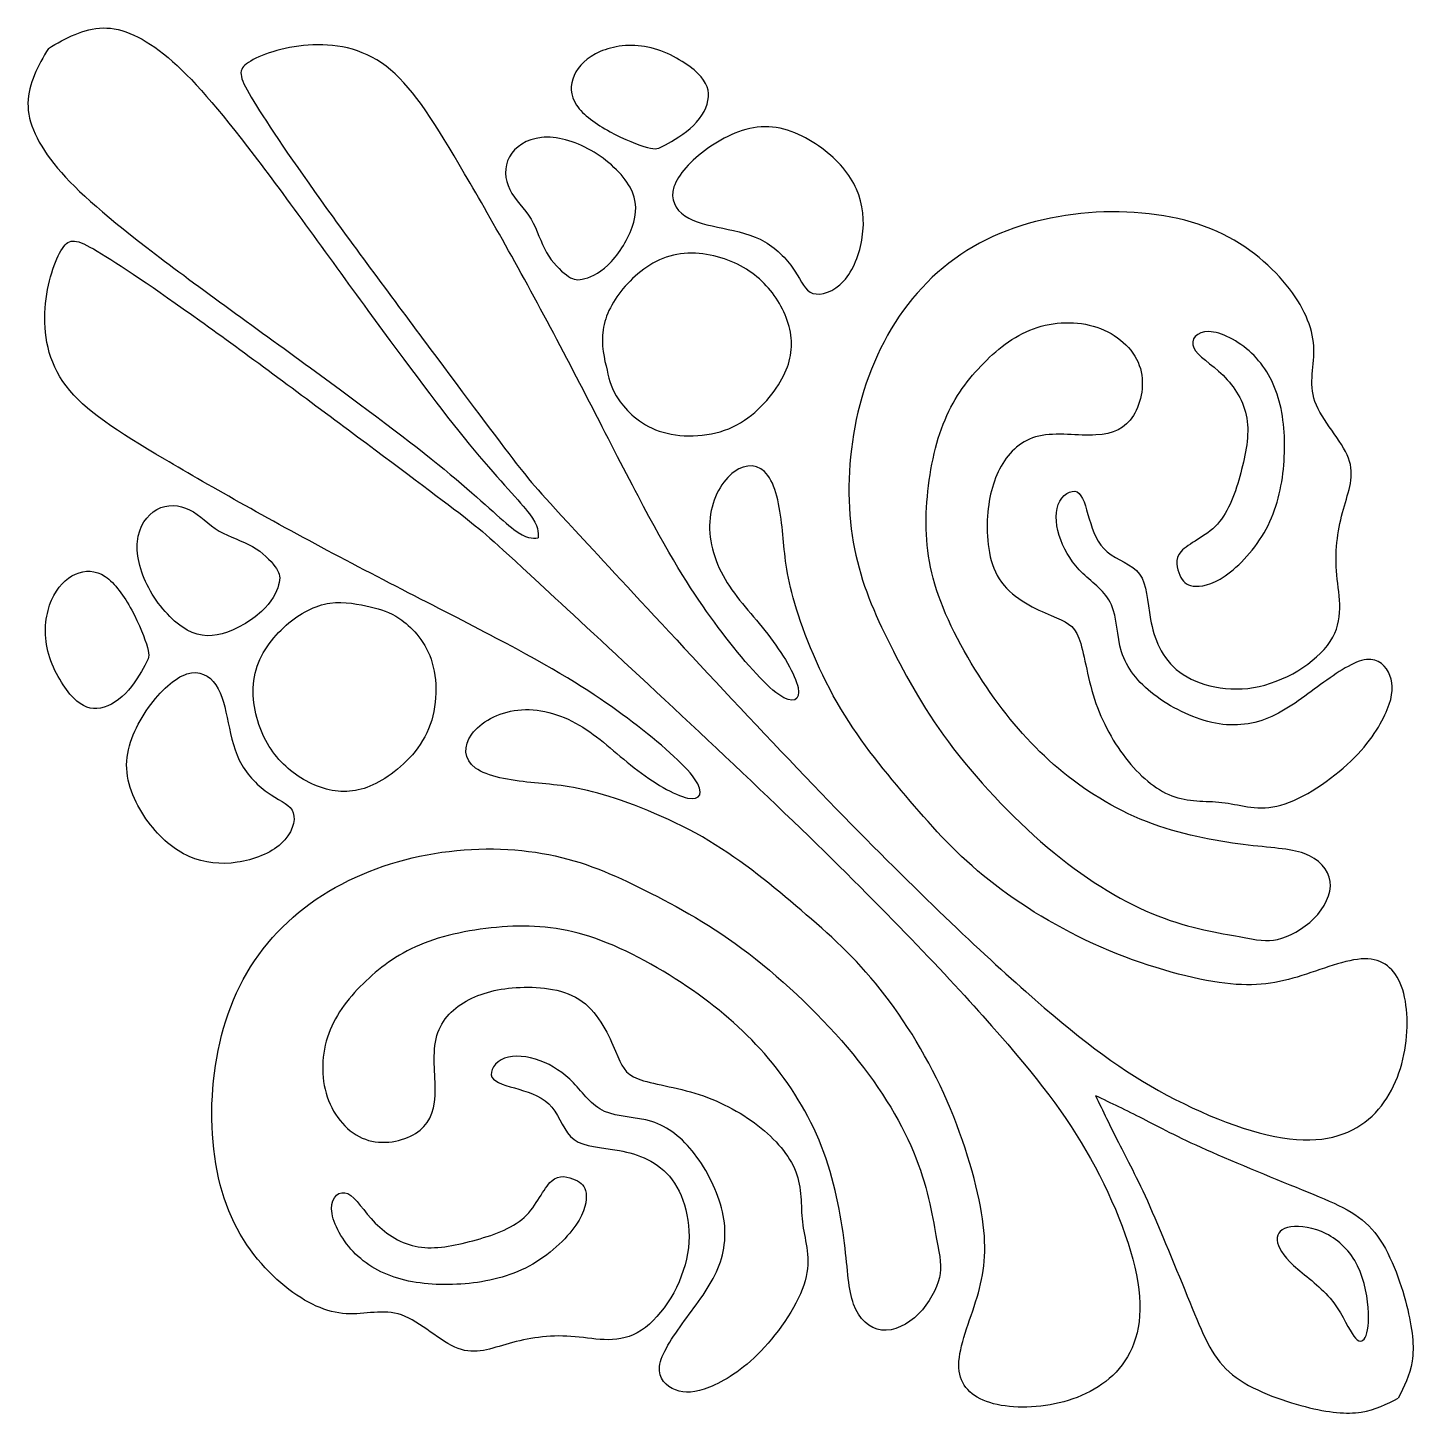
# Model space of a CAD drawing. Header units: millimetres. Extents: x 183 to 445, y 12 to 405.
# Drawn here: x 183.49 to 214.53, y 307.75 to 338.79 of the extents above; entities that cross this region are included whole.
import ezdxf

# ---------------------------------------------------------------- set-up
doc = ezdxf.new("R2010")
doc.units = ezdxf.units.MM
doc.layers.add('Default', color=7, linetype='Continuous')
doc.layers.add('DV1_Layer_1', color=7, linetype='Continuous')

# ---------------------------------------------------------------- blocks, each defined once
blk = doc.blocks.new('SE')
at = {"layer": 'DV1_Layer_1', "color": 7, "linetype": 'Continuous'}
for points, knots in [([(183.951, 338.331), (184.345, 338.557), (184.739, 338.783), (185.176, 338.788), (185.614, 338.793), (186.095, 338.576), (186.63, 338.125), (187.165, 337.675), (187.754, 336.99), (188.559, 335.932), (189.364, 334.874), (190.386, 333.444), (191.27, 332.236), (192.153, 331.028), (192.898, 330.042), (193.487, 329.333), (194.076, 328.624), (194.509, 328.191), (194.721, 327.909), (194.932, 327.628), (194.922, 327.498), (194.913, 327.369)], [0, 0, 0, 0, 0.125, 0.125, 0.125, 0.25, 0.25, 0.25, 0.375, 0.375, 0.375, 0.5, 0.5, 0.5, 0.625, 0.625, 0.625, 0.75, 0.75, 0.75, 1, 1, 1, 1]), ([(194.427, 329.039), (194.013, 329.573), (193.305, 330.523), (192.495, 331.611), (191.684, 332.698), (190.771, 333.924), (190.043, 334.94), (189.316, 335.956), (188.775, 336.761), (188.493, 337.236), (188.21, 337.711), (188.186, 337.855), (188.433, 338.017), (188.679, 338.179), (189.196, 338.36), (189.767, 338.402), (190.338, 338.444), (190.963, 338.348), (191.51, 337.933), (192.057, 337.518), (192.526, 336.785), (193.151, 335.727), (193.776, 334.67), (194.557, 333.287), (195.338, 331.809), (196.12, 330.33), (196.901, 328.756), (197.514, 327.638), (198.127, 326.52), (198.572, 325.859), (199.034, 325.252), (199.497, 324.645), (199.978, 324.092), (200.627, 323.635), (200.796, 323.731), (200.735, 324.02), (200.675, 324.308), (200.387, 324.789), (200.056, 325.216), (199.726, 325.643), (199.353, 326.015), (199.101, 326.448), (198.848, 326.881), (198.716, 327.373), (198.764, 327.818), (198.812, 328.263), (199.041, 328.66), (199.305, 328.852), (199.569, 329.044), (199.87, 329.032), (200.062, 328.768), (200.254, 328.503), (200.339, 327.986), (200.387, 327.53), (200.435, 327.073), (200.447, 326.676), (200.627, 326.027), (200.808, 325.378), (201.156, 324.477), (201.607, 323.689), (202.058, 322.902), (202.61, 322.229), (203.145, 321.598), (203.68, 320.967), (204.197, 320.378), (205.567, 319.248), (206.421, 318.707), (207.346, 318.286), (208.272, 317.865), (209.27, 317.565), (210.021, 317.439), (210.772, 317.313), (211.277, 317.361), (211.812, 317.511), (212.347, 317.661), (212.912, 317.914), (213.338, 317.944), (213.765, 317.974), (214.054, 317.781), (214.216, 317.403), (214.378, 317.024), (214.414, 316.459), (214.318, 315.906), (214.222, 315.353), (213.994, 314.812), (213.585, 314.428), (213.176, 314.043), (212.587, 313.815), (211.74, 313.917), (210.892, 314.019), (209.786, 314.452), (208.807, 314.999), (207.827, 315.546), (206.974, 316.207), (205.832, 317.216), (204.69, 318.226), (203.26, 319.584), (201.42, 321.484), (199.579, 323.385), (197.33, 325.827), (196.145, 327.107), (194.96, 328.387), (194.84, 328.505), (194.427, 329.039)], [0, 0, 0, 0, 0.027778, 0.027778, 0.027778, 0.055556, 0.055556, 0.055556, 0.083333, 0.083333, 0.083333, 0.111111, 0.111111, 0.111111, 0.138889, 0.138889, 0.138889, 0.166667, 0.166667, 0.166667, 0.194444, 0.194444, 0.194444, 0.222222, 0.222222, 0.222222, 0.25, 0.25, 0.25, 0.277778, 0.277778, 0.277778, 0.305556, 0.305556, 0.333333, 0.333333, 0.333333, 0.361111, 0.361111, 0.361111, 0.388889, 0.388889, 0.388889, 0.416667, 0.416667, 0.416667, 0.444444, 0.444444, 0.444444, 0.472222, 0.472222, 0.472222, 0.5, 0.5, 0.5, 0.527778, 0.527778, 0.527778, 0.555556, 0.555556, 0.555556, 0.583333, 0.583333, 0.583333, 0.611111, 0.611111, 0.638889, 0.638889, 0.638889, 0.666667, 0.666667, 0.666667, 0.694444, 0.694444, 0.694444, 0.722222, 0.722222, 0.722222, 0.75, 0.75, 0.75, 0.777778, 0.777778, 0.777778, 0.805556, 0.805556, 0.805556, 0.833333, 0.833333, 0.833333, 0.861111, 0.861111, 0.861111, 0.888889, 0.888889, 0.888889, 0.916667, 0.916667, 0.916667, 0.944444, 0.944444, 0.944444, 1, 1, 1, 1]), ([(197.363, 336.113), (197.171, 336.167), (196.838, 336.296), (196.213, 336.633), (195.922, 336.84), (195.775, 337.059), (195.628, 337.278), (195.624, 337.51), (195.721, 337.723), (195.817, 337.936), (196.012, 338.131), (196.303, 338.257), (196.594, 338.383), (196.982, 338.44), (197.374, 338.358), (197.766, 338.275), (198.162, 338.053), (198.407, 337.847), (198.651, 337.642), (198.744, 337.453), (198.729, 337.242), (198.714, 337.032), (198.591, 336.801), (198.395, 336.607), (198.198, 336.413), (197.928, 336.257), (197.767, 336.169), (197.606, 336.08), (197.555, 336.059), (197.363, 336.113)], [0, 0, 0, 0, 0.090909, 0.090909, 0.181818, 0.181818, 0.181818, 0.272727, 0.272727, 0.272727, 0.363636, 0.363636, 0.363636, 0.454545, 0.454545, 0.454545, 0.545455, 0.545455, 0.545455, 0.636364, 0.636364, 0.636364, 0.727273, 0.727273, 0.727273, 0.818182, 0.818182, 0.818182, 1, 1, 1, 1]), ([(183.951, 338.331), (183.725, 337.937), (183.499, 337.543), (183.494, 337.105), (183.489, 336.668), (183.706, 336.187), (184.156, 335.652), (184.607, 335.117), (185.292, 334.528), (186.35, 333.723), (187.408, 332.917), (188.838, 331.896), (190.046, 331.012), (191.254, 330.129), (192.24, 329.384), (192.949, 328.794), (193.658, 328.206), (194.091, 327.773), (194.372, 327.561), (194.653, 327.35), (194.783, 327.359), (194.913, 327.369)], [0, 0, 0, 0, 0.125, 0.125, 0.125, 0.25, 0.25, 0.25, 0.375, 0.375, 0.375, 0.5, 0.5, 0.5, 0.625, 0.625, 0.625, 0.75, 0.75, 0.75, 1, 1, 1, 1]), ([(200.665, 333.343), (200.513, 333.576), (200.279, 333.834), (199.994, 333.999), (199.708, 334.164), (199.372, 334.236), (199.049, 334.304), (198.726, 334.372), (198.417, 334.435), (198.202, 334.58), (197.988, 334.726), (197.868, 334.954), (197.955, 335.227), (198.042, 335.501), (198.336, 335.819), (199.084, 336.357), (199.537, 336.576), (199.992, 336.577), (200.447, 336.579), (200.904, 336.363), (201.265, 336.097), (201.627, 335.831), (201.895, 335.516), (202.045, 335.176), (202.195, 334.837), (202.228, 334.474), (202.172, 334.103), (202.117, 333.732), (201.973, 333.354), (201.755, 333.118), (201.537, 332.882), (201.246, 332.789), (201.066, 332.846), (200.886, 332.903), (200.816, 333.11), (200.665, 333.343)], [0, 0, 0, 0, 0.076923, 0.076923, 0.076923, 0.153846, 0.153846, 0.153846, 0.230769, 0.230769, 0.230769, 0.307692, 0.307692, 0.307692, 0.384615, 0.384615, 0.461538, 0.461538, 0.461538, 0.538462, 0.538462, 0.538462, 0.615385, 0.615385, 0.615385, 0.692308, 0.692308, 0.692308, 0.769231, 0.769231, 0.769231, 0.846154, 0.846154, 0.846154, 1, 1, 1, 1]), ([(195.55, 333.257), (195.417, 333.357), (195.231, 333.531), (195.102, 333.759), (194.973, 333.987), (194.901, 334.269), (194.613, 334.744), (194.396, 334.936), (194.281, 335.169), (194.165, 335.401), (194.15, 335.675), (194.273, 335.9), (194.396, 336.125), (194.658, 336.302), (194.991, 336.335), (195.324, 336.369), (195.73, 336.257), (196.1, 336.046), (196.471, 335.834), (196.808, 335.522), (196.973, 335.221), (197.138, 334.921), (197.132, 334.633), (197.021, 334.324), (196.91, 334.014), (196.693, 333.684), (196.264, 333.273), (196.051, 333.191), (195.905, 333.163), (195.76, 333.134), (195.682, 333.158), (195.55, 333.257)], [0, 0, 0, 0, 0.083333, 0.083333, 0.083333, 0.166667, 0.166667, 0.25, 0.25, 0.25, 0.333333, 0.333333, 0.333333, 0.416667, 0.416667, 0.416667, 0.5, 0.5, 0.5, 0.583333, 0.583333, 0.583333, 0.666667, 0.666667, 0.666667, 0.75, 0.75, 0.833333, 0.833333, 0.833333, 1, 1, 1, 1]), ([(210.612, 318.444), (210.188, 318.519), (209.522, 318.622), (208.792, 318.907), (208.062, 319.192), (207.27, 319.661), (205.66, 320.982), (204.843, 321.835), (203.594, 323.468), (203.162, 324.249), (202.801, 324.97), (202.441, 325.69), (202.153, 326.351), (201.846, 327.906), (201.828, 328.801), (201.976, 329.687), (202.123, 330.573), (202.435, 331.45), (202.909, 332.194), (203.384, 332.939), (204.021, 333.552), (204.798, 333.969), (205.576, 334.386), (206.495, 334.609), (207.411, 334.66), (208.327, 334.711), (209.239, 334.591), (209.978, 334.29), (210.717, 333.99), (211.281, 333.51), (211.666, 333.035), (212.05, 332.561), (212.254, 332.092), (212.281, 331.663), (212.308, 331.234), (212.158, 330.843), (212.308, 330.423), (212.458, 330.002), (212.908, 329.551), (213.058, 329.156), (213.208, 328.762), (213.058, 328.425), (212.944, 328.015), (212.83, 327.606), (212.751, 327.126), (212.823, 326.138), (212.974, 325.63), (212.705, 325.145), (212.435, 324.659), (211.744, 324.196), (211.059, 324.045), (210.375, 323.895), (209.696, 324.057), (209.279, 324.366), (208.861, 324.675), (208.705, 325.132), (208.627, 325.546), (208.549, 325.96), (208.549, 326.333), (208.381, 326.561), (208.213, 326.789), (207.876, 326.873), (207.657, 327.057), (207.438, 327.24), (207.336, 327.522), (207.173, 328.069), (207.114, 328.333), (206.981, 328.399), (206.849, 328.465), (206.645, 328.333), (206.561, 328.117), (206.477, 327.9), (206.513, 327.6), (206.717, 327.048), (206.885, 326.795), (207.111, 326.576), (207.336, 326.357), (207.618, 326.171), (207.75, 325.876), (207.882, 325.582), (207.864, 325.18), (207.978, 324.819), (208.092, 324.459), (208.339, 324.141), (208.702, 323.862), (209.065, 323.582), (209.546, 323.342), (209.996, 323.24), (210.447, 323.138), (210.867, 323.174), (211.269, 323.342), (211.672, 323.51), (212.056, 323.81), (212.434, 324.087), (212.813, 324.363), (213.185, 324.615), (213.459, 324.648), (213.732, 324.681), (213.906, 324.495), (213.987, 324.288), (214.068, 324.081), (214.056, 323.853), (213.927, 323.531), (213.798, 323.21), (213.552, 322.796), (212.675, 321.955), (212.044, 321.528), (211.543, 321.387), (211.041, 321.246), (210.669, 321.39), (210.294, 321.441), (209.918, 321.492), (209.54, 321.45), (209.17, 321.573), (208.801, 321.696), (208.441, 321.985), (208.126, 322.372), (207.81, 322.759), (207.54, 323.246), (207.204, 324.279), (207.138, 324.826), (207.02, 325.129), (206.903, 325.432), (206.735, 325.492), (206.402, 325.633), (206.068, 325.774), (205.57, 325.996), (205.291, 326.378), (205.011, 326.759), (204.951, 327.3), (204.972, 327.771), (204.993, 328.243), (205.096, 328.645), (205.282, 328.975), (205.468, 329.306), (205.738, 329.564), (206.125, 329.651), (206.513, 329.738), (207.017, 329.654), (207.792, 329.696), (208.062, 329.822), (208.243, 330.111), (208.423, 330.399), (208.513, 330.849), (208.237, 331.618), (207.87, 331.936), (207.426, 332.086), (206.981, 332.236), (206.459, 332.218), (206.005, 332.053), (205.552, 331.888), (205.168, 331.576), (204.828, 331.219), (204.489, 330.861), (204.195, 330.459), (203.985, 329.918), (203.774, 329.378), (203.648, 328.699), (203.612, 328.051), (203.576, 327.402), (203.63, 326.783), (203.879, 326.078), (204.129, 325.372), (204.573, 324.579), (205.038, 323.91), (205.504, 323.24), (205.99, 322.693), (207.138, 321.727), (207.798, 321.306), (208.534, 321.021), (209.269, 320.736), (210.08, 320.585), (210.699, 320.507), (211.317, 320.429), (211.744, 320.423), (212.068, 320.303), (212.392, 320.183), (212.615, 319.949), (212.648, 319.675), (212.681, 319.402), (212.525, 319.09), (212.284, 318.85), (212.044, 318.609), (211.72, 318.441), (211.468, 318.381), (211.215, 318.321), (211.035, 318.369), (210.612, 318.444)], [0, 0, 0, 0, 0.014925, 0.014925, 0.014925, 0.029851, 0.029851, 0.044776, 0.044776, 0.059701, 0.059701, 0.059701, 0.074627, 0.074627, 0.089552, 0.089552, 0.089552, 0.104478, 0.104478, 0.104478, 0.119403, 0.119403, 0.119403, 0.134328, 0.134328, 0.134328, 0.149254, 0.149254, 0.149254, 0.164179, 0.164179, 0.164179, 0.179104, 0.179104, 0.179104, 0.19403, 0.19403, 0.19403, 0.208955, 0.208955, 0.208955, 0.223881, 0.223881, 0.223881, 0.238806, 0.238806, 0.253731, 0.253731, 0.253731, 0.268657, 0.268657, 0.268657, 0.283582, 0.283582, 0.283582, 0.298507, 0.298507, 0.298507, 0.313433, 0.313433, 0.313433, 0.328358, 0.328358, 0.328358, 0.343284, 0.343284, 0.358209, 0.358209, 0.358209, 0.373134, 0.373134, 0.373134, 0.38806, 0.38806, 0.402985, 0.402985, 0.402985, 0.41791, 0.41791, 0.41791, 0.432836, 0.432836, 0.432836, 0.447761, 0.447761, 0.447761, 0.462687, 0.462687, 0.462687, 0.477612, 0.477612, 0.477612, 0.492537, 0.492537, 0.492537, 0.507463, 0.507463, 0.507463, 0.522388, 0.522388, 0.522388, 0.537313, 0.537313, 0.537313, 0.552239, 0.552239, 0.567164, 0.567164, 0.567164, 0.58209, 0.58209, 0.58209, 0.597015, 0.597015, 0.597015, 0.61194, 0.61194, 0.61194, 0.626866, 0.626866, 0.641791, 0.641791, 0.641791, 0.656716, 0.656716, 0.656716, 0.671642, 0.671642, 0.671642, 0.686567, 0.686567, 0.686567, 0.701493, 0.701493, 0.701493, 0.716418, 0.716418, 0.716418, 0.731343, 0.731343, 0.746269, 0.746269, 0.746269, 0.761194, 0.761194, 0.776119, 0.776119, 0.776119, 0.791045, 0.791045, 0.791045, 0.80597, 0.80597, 0.80597, 0.820896, 0.820896, 0.820896, 0.835821, 0.835821, 0.835821, 0.850746, 0.850746, 0.850746, 0.865672, 0.865672, 0.865672, 0.880597, 0.880597, 0.895522, 0.895522, 0.895522, 0.910448, 0.910448, 0.910448, 0.925373, 0.925373, 0.925373, 0.940299, 0.940299, 0.940299, 0.955224, 0.955224, 0.955224, 0.970149, 0.970149, 0.970149, 1, 1, 1, 1]), ([(193.242, 327.855), (192.709, 328.269), (191.759, 328.977), (190.671, 329.787), (189.583, 330.598), (188.357, 331.511), (187.342, 332.238), (186.326, 332.965), (185.52, 333.507), (185.046, 333.789), (184.571, 334.071), (184.427, 334.095), (184.264, 333.849), (184.102, 333.603), (183.922, 333.086), (183.838, 331.944), (183.934, 331.319), (184.348, 330.772), (184.763, 330.225), (185.496, 329.756), (187.612, 328.506), (188.994, 327.725), (191.951, 326.162), (193.526, 325.381), (194.644, 324.768), (195.762, 324.155), (196.423, 323.71), (197.03, 323.247), (197.637, 322.784), (198.19, 322.304), (198.418, 321.979), (198.647, 321.655), (198.55, 321.486), (198.262, 321.546), (197.973, 321.606), (197.492, 321.895), (197.066, 322.225), (196.639, 322.556), (196.267, 322.929), (195.834, 323.181), (195.401, 323.433), (194.908, 323.566), (194.463, 323.518), (194.019, 323.47), (193.622, 323.241), (193.43, 322.977), (193.237, 322.712), (193.249, 322.412), (193.778, 322.027), (194.295, 321.943), (194.752, 321.895), (195.209, 321.847), (195.605, 321.835), (196.255, 321.655), (196.904, 321.474), (197.805, 321.126), (198.592, 320.675), (199.38, 320.224), (200.053, 319.671), (200.684, 319.136), (201.315, 318.601), (201.904, 318.084), (203.034, 316.714), (203.575, 315.861), (204.416, 314.01), (204.717, 313.012), (204.843, 312.261), (204.969, 311.51), (204.921, 311.005), (204.771, 310.47), (204.621, 309.935), (204.368, 309.37), (204.338, 308.943), (204.308, 308.517), (204.5, 308.228), (204.879, 308.066), (205.258, 307.904), (205.822, 307.867), (206.376, 307.963), (206.928, 308.06), (207.469, 308.288), (208.239, 309.106), (208.467, 309.694), (208.365, 310.542), (208.263, 311.389), (207.83, 312.495), (207.283, 313.475), (206.736, 314.455), (206.075, 315.308), (205.065, 316.45), (204.056, 317.592), (202.697, 319.022), (200.797, 320.862), (198.897, 322.702), (196.455, 324.952), (195.175, 326.137), (193.894, 327.322), (193.776, 327.441), (193.242, 327.855)], [0, 0, 0, 0, 0.027778, 0.027778, 0.027778, 0.055556, 0.055556, 0.055556, 0.083333, 0.083333, 0.083333, 0.111111, 0.111111, 0.111111, 0.138889, 0.138889, 0.166667, 0.166667, 0.166667, 0.194444, 0.194444, 0.222222, 0.222222, 0.25, 0.25, 0.25, 0.277778, 0.277778, 0.277778, 0.305556, 0.305556, 0.305556, 0.333333, 0.333333, 0.333333, 0.361111, 0.361111, 0.361111, 0.388889, 0.388889, 0.388889, 0.416667, 0.416667, 0.416667, 0.444444, 0.444444, 0.444444, 0.472222, 0.472222, 0.5, 0.5, 0.5, 0.527778, 0.527778, 0.527778, 0.555556, 0.555556, 0.555556, 0.583333, 0.583333, 0.583333, 0.611111, 0.611111, 0.638889, 0.638889, 0.666667, 0.666667, 0.666667, 0.694444, 0.694444, 0.694444, 0.722222, 0.722222, 0.722222, 0.75, 0.75, 0.75, 0.777778, 0.777778, 0.777778, 0.805556, 0.805556, 0.833333, 0.833333, 0.833333, 0.861111, 0.861111, 0.861111, 0.888889, 0.888889, 0.888889, 0.916667, 0.916667, 0.916667, 0.944444, 0.944444, 0.944444, 1, 1, 1, 1]), ([(196.458, 331.124), (196.399, 331.372), (196.321, 331.696), (196.369, 332.026), (196.417, 332.357), (196.591, 332.693), (196.866, 333.004), (197.141, 333.315), (197.516, 333.6), (197.943, 333.702), (198.369, 333.804), (198.847, 333.723), (199.237, 333.561), (199.627, 333.399), (199.931, 333.155), (200.16, 332.854), (200.39, 332.552), (200.546, 332.191), (200.581, 331.845), (200.615, 331.498), (200.528, 331.164), (200.294, 330.795), (200.06, 330.426), (199.678, 330.02), (199.183, 329.816), (198.687, 329.612), (198.078, 329.609), (197.627, 329.762), (197.177, 329.915), (196.886, 330.225), (196.721, 330.465), (196.555, 330.705), (196.516, 330.876), (196.458, 331.124)], [0, 0, 0, 0, 0.083333, 0.083333, 0.083333, 0.166667, 0.166667, 0.166667, 0.25, 0.25, 0.25, 0.333333, 0.333333, 0.333333, 0.416667, 0.416667, 0.416667, 0.5, 0.5, 0.5, 0.583333, 0.583333, 0.583333, 0.666667, 0.666667, 0.666667, 0.75, 0.75, 0.75, 0.833333, 0.833333, 0.833333, 1, 1, 1, 1]), ([(209.281, 326.537), (209.215, 326.682), (209.151, 326.893), (209.312, 327.07), (209.472, 327.247), (209.857, 327.391), (210.122, 327.679), (210.387, 327.966), (210.531, 328.399), (210.645, 328.825), (210.759, 329.252), (210.843, 329.672), (210.781, 330.048), (210.719, 330.425), (210.511, 330.757), (210.25, 331.012), (209.988, 331.268), (209.674, 331.446), (209.592, 331.628), (209.51, 331.81), (209.66, 331.996), (209.93, 331.99), (210.2, 331.984), (210.591, 331.786), (210.889, 331.505), (211.186, 331.225), (211.392, 330.861), (211.508, 330.43), (211.624, 329.998), (211.651, 329.498), (211.609, 329.001), (211.566, 328.504), (211.454, 328.01), (211.215, 327.568), (210.975, 327.126), (210.609, 326.735), (210.299, 326.522), (209.99, 326.309), (209.738, 326.273), (209.577, 326.294), (209.417, 326.315), (209.347, 326.393), (209.281, 326.537)], [0, 0, 0, 0, 0.066667, 0.066667, 0.066667, 0.133333, 0.133333, 0.133333, 0.2, 0.2, 0.2, 0.266667, 0.266667, 0.266667, 0.333333, 0.333333, 0.333333, 0.4, 0.4, 0.4, 0.466667, 0.466667, 0.466667, 0.533333, 0.533333, 0.533333, 0.6, 0.6, 0.6, 0.666667, 0.666667, 0.666667, 0.733333, 0.733333, 0.733333, 0.8, 0.8, 0.8, 0.866667, 0.866667, 0.866667, 1, 1, 1, 1]), ([(189.024, 326.732), (188.925, 326.864), (188.751, 327.051), (188.523, 327.18), (188.295, 327.309), (188.012, 327.381), (187.775, 327.525), (187.538, 327.669), (187.346, 327.885), (187.113, 328.001), (186.88, 328.117), (186.607, 328.132), (186.382, 328.008), (186.156, 327.885), (185.979, 327.624), (185.946, 327.291), (185.913, 326.957), (186.024, 326.552), (186.236, 326.181), (186.448, 325.81), (186.76, 325.474), (187.06, 325.309), (187.361, 325.144), (187.649, 325.15), (187.958, 325.261), (188.268, 325.372), (188.598, 325.588), (188.803, 325.803), (189.009, 326.017), (189.09, 326.231), (189.119, 326.376), (189.147, 326.522), (189.123, 326.6), (189.024, 326.732)], [0, 0, 0, 0, 0.083333, 0.083333, 0.083333, 0.166667, 0.166667, 0.166667, 0.25, 0.25, 0.25, 0.333333, 0.333333, 0.333333, 0.416667, 0.416667, 0.416667, 0.5, 0.5, 0.5, 0.583333, 0.583333, 0.583333, 0.666667, 0.666667, 0.666667, 0.75, 0.75, 0.75, 0.833333, 0.833333, 0.833333, 1, 1, 1, 1]), ([(186.169, 324.918), (186.114, 325.111), (185.985, 325.444), (185.817, 325.756), (185.649, 326.069), (185.442, 326.36), (185.223, 326.507), (185.003, 326.654), (184.772, 326.657), (184.559, 326.561), (184.346, 326.465), (184.151, 326.27), (184.024, 325.979), (183.898, 325.687), (183.841, 325.3), (183.924, 324.908), (184.006, 324.516), (184.229, 324.12), (184.64, 323.63), (184.829, 323.537), (185.039, 323.552), (185.25, 323.567), (185.481, 323.69), (185.675, 323.887), (185.868, 324.084), (186.024, 324.354), (186.113, 324.515), (186.201, 324.675), (186.223, 324.726), (186.169, 324.918)], [0, 0, 0, 0, 0.090909, 0.090909, 0.090909, 0.181818, 0.181818, 0.181818, 0.272727, 0.272727, 0.272727, 0.363636, 0.363636, 0.363636, 0.454545, 0.454545, 0.454545, 0.545455, 0.545455, 0.636364, 0.636364, 0.636364, 0.727273, 0.727273, 0.727273, 0.818182, 0.818182, 0.818182, 1, 1, 1, 1]), ([(191.158, 325.824), (190.91, 325.882), (190.586, 325.96), (190.255, 325.912), (189.925, 325.864), (189.589, 325.69), (189.278, 325.416), (188.967, 325.141), (188.682, 324.765), (188.478, 323.913), (188.559, 323.435), (188.721, 323.045), (188.883, 322.654), (189.126, 322.351), (189.428, 322.122), (189.73, 321.892), (190.09, 321.735), (190.437, 321.701), (190.784, 321.666), (191.117, 321.754), (191.486, 321.988), (191.856, 322.222), (192.261, 322.603), (192.465, 323.099), (192.67, 323.594), (192.673, 324.204), (192.519, 324.654), (192.366, 325.105), (192.057, 325.396), (191.817, 325.561), (191.577, 325.726), (191.406, 325.765), (191.158, 325.824)], [0, 0, 0, 0, 0.083333, 0.083333, 0.083333, 0.166667, 0.166667, 0.166667, 0.25, 0.25, 0.333333, 0.333333, 0.333333, 0.416667, 0.416667, 0.416667, 0.5, 0.5, 0.5, 0.583333, 0.583333, 0.583333, 0.666667, 0.666667, 0.666667, 0.75, 0.75, 0.75, 0.833333, 0.833333, 0.833333, 1, 1, 1, 1]), ([(188.939, 321.617), (188.706, 321.769), (188.448, 322.003), (188.282, 322.288), (188.117, 322.573), (188.045, 322.91), (187.978, 323.232), (187.91, 323.555), (187.847, 323.864), (187.701, 324.079), (187.556, 324.294), (187.328, 324.414), (186.781, 324.24), (186.463, 323.946), (186.194, 323.572), (185.925, 323.198), (185.706, 322.744), (185.704, 322.29), (185.703, 321.835), (185.919, 321.378), (186.185, 321.016), (186.451, 320.655), (186.766, 320.387), (187.105, 320.237), (187.445, 320.087), (187.808, 320.054), (188.179, 320.109), (188.55, 320.165), (188.928, 320.309), (189.164, 320.527), (189.4, 320.745), (189.493, 321.036), (189.435, 321.216), (189.379, 321.396), (189.171, 321.465), (188.939, 321.617)], [0, 0, 0, 0, 0.076923, 0.076923, 0.076923, 0.153846, 0.153846, 0.153846, 0.230769, 0.230769, 0.230769, 0.307692, 0.307692, 0.384615, 0.384615, 0.384615, 0.461538, 0.461538, 0.461538, 0.538462, 0.538462, 0.538462, 0.615385, 0.615385, 0.615385, 0.692308, 0.692308, 0.692308, 0.769231, 0.769231, 0.769231, 0.846154, 0.846154, 0.846154, 1, 1, 1, 1]), ([(203.837, 311.67), (203.762, 312.093), (203.66, 312.76), (203.375, 313.49), (203.09, 314.219), (202.621, 315.012), (201.961, 315.817), (201.3, 316.622), (200.447, 317.438), (198.814, 318.688), (198.033, 319.12), (197.312, 319.48), (196.591, 319.841), (195.931, 320.129), (195.153, 320.282), (194.375, 320.435), (193.48, 320.453), (192.595, 320.306), (191.709, 320.159), (190.832, 319.847), (190.087, 319.372), (189.343, 318.898), (188.73, 318.261), (188.313, 317.483), (187.895, 316.706), (187.673, 315.787), (187.622, 314.871), (187.571, 313.955), (187.691, 313.042), (187.991, 312.304), (188.292, 311.565), (188.772, 311), (189.721, 310.232), (190.189, 310.027), (191.048, 309.973), (191.439, 310.123), (191.859, 309.974), (192.28, 309.824), (192.731, 309.374), (193.125, 309.224), (193.52, 309.074), (193.857, 309.223), (194.266, 309.337), (194.675, 309.452), (195.156, 309.531), (195.65, 309.495), (196.144, 309.459), (196.651, 309.307), (197.622, 309.847), (198.086, 310.538), (198.237, 311.223), (198.387, 311.907), (198.225, 312.586), (197.606, 313.42), (197.15, 313.577), (196.735, 313.655), (196.321, 313.733), (195.949, 313.733), (195.492, 314.069), (195.408, 314.406), (195.042, 314.844), (194.76, 314.946), (194.487, 315.027), (194.213, 315.108), (193.949, 315.168), (193.883, 315.3), (193.817, 315.432), (193.949, 315.637), (194.165, 315.721), (194.381, 315.805), (194.682, 315.769), (194.958, 315.667), (195.234, 315.565), (195.486, 315.396), (195.706, 315.171), (195.925, 314.946), (196.111, 314.664), (196.405, 314.532), (196.699, 314.4), (197.102, 314.417), (197.462, 314.303), (197.823, 314.189), (198.141, 313.943), (198.42, 313.58), (198.699, 313.216), (198.94, 312.736), (199.042, 312.286), (199.144, 311.835), (199.108, 311.415), (198.94, 311.012), (198.771, 310.61), (198.471, 310.226), (198.195, 309.847), (197.919, 309.469), (197.667, 309.096), (197.633, 308.823), (197.6, 308.55), (197.787, 308.376), (197.994, 308.295), (198.201, 308.214), (198.429, 308.226), (198.75, 308.355), (199.072, 308.484), (199.486, 308.73), (200.327, 309.607), (200.753, 310.238), (201.036, 311.241), (200.892, 311.613), (200.841, 311.988), (200.789, 312.364), (200.831, 312.742), (200.585, 313.481), (200.297, 313.841), (199.91, 314.156), (199.522, 314.472), (199.036, 314.742), (198.519, 314.91), (198.003, 315.078), (197.456, 315.144), (197.153, 315.261), (196.85, 315.378), (196.79, 315.547), (196.648, 315.88), (196.507, 316.213), (196.285, 316.712), (195.904, 316.991), (195.522, 317.27), (194.982, 317.33), (194.511, 317.309), (194.039, 317.288), (193.637, 317.186), (193.306, 317), (192.976, 316.814), (192.718, 316.544), (192.631, 316.156), (192.544, 315.769), (192.628, 315.264), (192.607, 314.877), (192.586, 314.49), (192.46, 314.219), (192.171, 314.039), (191.883, 313.859), (191.433, 313.769), (191.048, 313.907), (190.664, 314.045), (190.345, 314.412), (190.195, 314.856), (190.045, 315.3), (190.063, 315.823), (190.228, 316.276), (190.393, 316.73), (190.706, 317.114), (191.063, 317.454), (191.42, 317.793), (191.823, 318.087), (192.363, 318.297), (192.904, 318.507), (193.582, 318.633), (194.231, 318.67), (194.88, 318.706), (195.498, 318.652), (196.204, 318.402), (196.91, 318.153), (197.703, 317.709), (199.042, 316.778), (199.588, 316.291), (200.072, 315.718), (200.555, 315.144), (200.976, 314.484), (201.261, 313.748), (201.546, 313.012), (201.696, 312.201), (201.774, 311.583), (201.852, 310.964), (201.858, 310.538), (201.979, 310.214), (202.099, 309.889), (202.333, 309.667), (202.606, 309.634), (202.879, 309.601), (203.192, 309.757), (203.432, 309.997), (203.672, 310.238), (203.84, 310.562), (203.9, 310.814), (203.96, 311.066), (203.913, 311.247), (203.837, 311.67)], [0, 0, 0, 0, 0.014925, 0.014925, 0.014925, 0.029851, 0.029851, 0.029851, 0.044776, 0.044776, 0.059701, 0.059701, 0.059701, 0.074627, 0.074627, 0.074627, 0.089552, 0.089552, 0.089552, 0.104478, 0.104478, 0.104478, 0.119403, 0.119403, 0.119403, 0.134328, 0.134328, 0.134328, 0.149254, 0.149254, 0.149254, 0.164179, 0.164179, 0.179104, 0.179104, 0.19403, 0.19403, 0.19403, 0.208955, 0.208955, 0.208955, 0.223881, 0.223881, 0.223881, 0.238806, 0.238806, 0.238806, 0.253731, 0.253731, 0.268657, 0.268657, 0.268657, 0.283582, 0.283582, 0.298507, 0.298507, 0.298507, 0.313433, 0.313433, 0.328358, 0.328358, 0.343284, 0.343284, 0.343284, 0.358209, 0.358209, 0.358209, 0.373134, 0.373134, 0.373134, 0.38806, 0.38806, 0.38806, 0.402985, 0.402985, 0.402985, 0.41791, 0.41791, 0.41791, 0.432836, 0.432836, 0.432836, 0.447761, 0.447761, 0.447761, 0.462687, 0.462687, 0.462687, 0.477612, 0.477612, 0.477612, 0.492537, 0.492537, 0.492537, 0.507463, 0.507463, 0.507463, 0.522388, 0.522388, 0.522388, 0.537313, 0.537313, 0.537313, 0.552239, 0.552239, 0.567164, 0.567164, 0.58209, 0.58209, 0.58209, 0.597015, 0.597015, 0.61194, 0.61194, 0.61194, 0.626866, 0.626866, 0.626866, 0.641791, 0.641791, 0.641791, 0.656716, 0.656716, 0.656716, 0.671642, 0.671642, 0.671642, 0.686567, 0.686567, 0.686567, 0.701493, 0.701493, 0.701493, 0.716418, 0.716418, 0.716418, 0.731343, 0.731343, 0.731343, 0.746269, 0.746269, 0.746269, 0.761194, 0.761194, 0.761194, 0.776119, 0.776119, 0.776119, 0.791045, 0.791045, 0.791045, 0.80597, 0.80597, 0.80597, 0.820896, 0.820896, 0.820896, 0.835821, 0.835821, 0.835821, 0.850746, 0.850746, 0.850746, 0.865672, 0.865672, 0.880597, 0.880597, 0.880597, 0.895522, 0.895522, 0.895522, 0.910448, 0.910448, 0.910448, 0.925373, 0.925373, 0.925373, 0.940299, 0.940299, 0.940299, 0.955224, 0.955224, 0.955224, 0.970149, 0.970149, 0.970149, 1, 1, 1, 1]), ([(207.396, 314.886), (207.738, 314.724), (208.08, 314.562), (208.45, 314.373), (208.819, 314.183), (209.215, 313.967), (209.876, 313.673), (210.537, 313.378), (211.462, 313.006), (212.152, 312.724), (212.843, 312.442), (213.299, 312.249), (213.645, 311.82), (213.99, 311.391), (214.224, 310.724), (214.359, 310.193), (214.494, 309.661), (214.531, 309.265), (214.482, 308.94), (214.434, 308.616), (214.302, 308.364), (214.17, 308.112)], [0, 0, 0, 0, 0.125, 0.125, 0.125, 0.25, 0.25, 0.25, 0.375, 0.375, 0.375, 0.5, 0.5, 0.5, 0.625, 0.625, 0.625, 0.75, 0.75, 0.75, 1, 1, 1, 1]), ([(207.396, 314.886), (207.558, 314.544), (207.72, 314.201), (207.909, 313.832), (208.098, 313.463), (208.315, 313.066), (208.609, 312.406), (208.903, 311.745), (209.275, 310.82), (209.558, 310.129), (209.84, 309.439), (210.032, 308.982), (210.462, 308.637), (210.891, 308.292), (211.558, 308.057), (212.089, 307.922), (212.621, 307.787), (213.017, 307.751), (213.341, 307.799), (213.666, 307.847), (213.918, 307.979), (214.17, 308.112)], [0, 0, 0, 0, 0.125, 0.125, 0.125, 0.25, 0.25, 0.25, 0.375, 0.375, 0.375, 0.5, 0.5, 0.5, 0.625, 0.625, 0.625, 0.75, 0.75, 0.75, 1, 1, 1, 1]), ([(195.744, 313), (195.6, 313.067), (195.389, 313.131), (195.212, 312.97), (195.034, 312.809), (194.891, 312.424), (194.603, 312.16), (194.315, 311.895), (193.883, 311.751), (193.456, 311.637), (193.03, 311.523), (192.61, 311.439), (192.233, 311.501), (191.857, 311.563), (191.524, 311.771), (191.269, 312.032), (191.014, 312.293), (190.836, 312.608), (190.654, 312.69), (190.472, 312.772), (190.285, 312.622), (190.291, 312.352), (190.297, 312.081), (190.496, 311.691), (191.057, 311.095), (191.42, 310.89), (191.852, 310.774), (192.284, 310.658), (192.783, 310.63), (193.28, 310.673), (193.777, 310.715), (194.271, 310.828), (194.714, 311.067), (195.156, 311.307), (195.546, 311.673), (195.76, 311.982), (195.973, 312.291), (196.009, 312.544), (195.988, 312.704), (195.967, 312.865), (195.889, 312.934), (195.744, 313)], [0, 0, 0, 0, 0.066667, 0.066667, 0.066667, 0.133333, 0.133333, 0.133333, 0.2, 0.2, 0.2, 0.266667, 0.266667, 0.266667, 0.333333, 0.333333, 0.333333, 0.4, 0.4, 0.4, 0.466667, 0.466667, 0.466667, 0.533333, 0.533333, 0.6, 0.6, 0.6, 0.666667, 0.666667, 0.666667, 0.733333, 0.733333, 0.733333, 0.8, 0.8, 0.8, 0.866667, 0.866667, 0.866667, 1, 1, 1, 1]), ([(213.137, 309.559), (213.023, 309.739), (212.885, 310.069), (212.645, 310.352), (212.404, 310.634), (212.062, 310.868), (211.828, 311.084), (211.594, 311.301), (211.468, 311.499), (211.459, 311.652), (211.45, 311.805), (211.558, 311.913), (211.765, 311.946), (211.972, 311.979), (212.278, 311.937), (212.561, 311.793), (212.843, 311.649), (213.101, 311.403), (213.263, 311.072), (213.426, 310.742), (213.492, 310.328), (213.504, 310.021), (213.516, 309.715), (213.474, 309.517), (213.407, 309.433), (213.341, 309.349), (213.251, 309.379), (213.137, 309.559)], [0, 0, 0, 0, 0.1, 0.1, 0.1, 0.2, 0.2, 0.2, 0.3, 0.3, 0.3, 0.4, 0.4, 0.4, 0.5, 0.5, 0.5, 0.6, 0.6, 0.6, 0.7, 0.7, 0.7, 0.8, 0.8, 0.8, 1, 1, 1, 1])]:
    blk.add_open_spline(points, degree=3, knots=knots, dxfattribs=at)

msp = doc.modelspace()

# ---------------------------------------------------------------- block references
at = {"layer": 'Default'}
msp.add_blockref('SE', (0, 0), dxfattribs=at)

doc.saveas('drawing.dxf')
